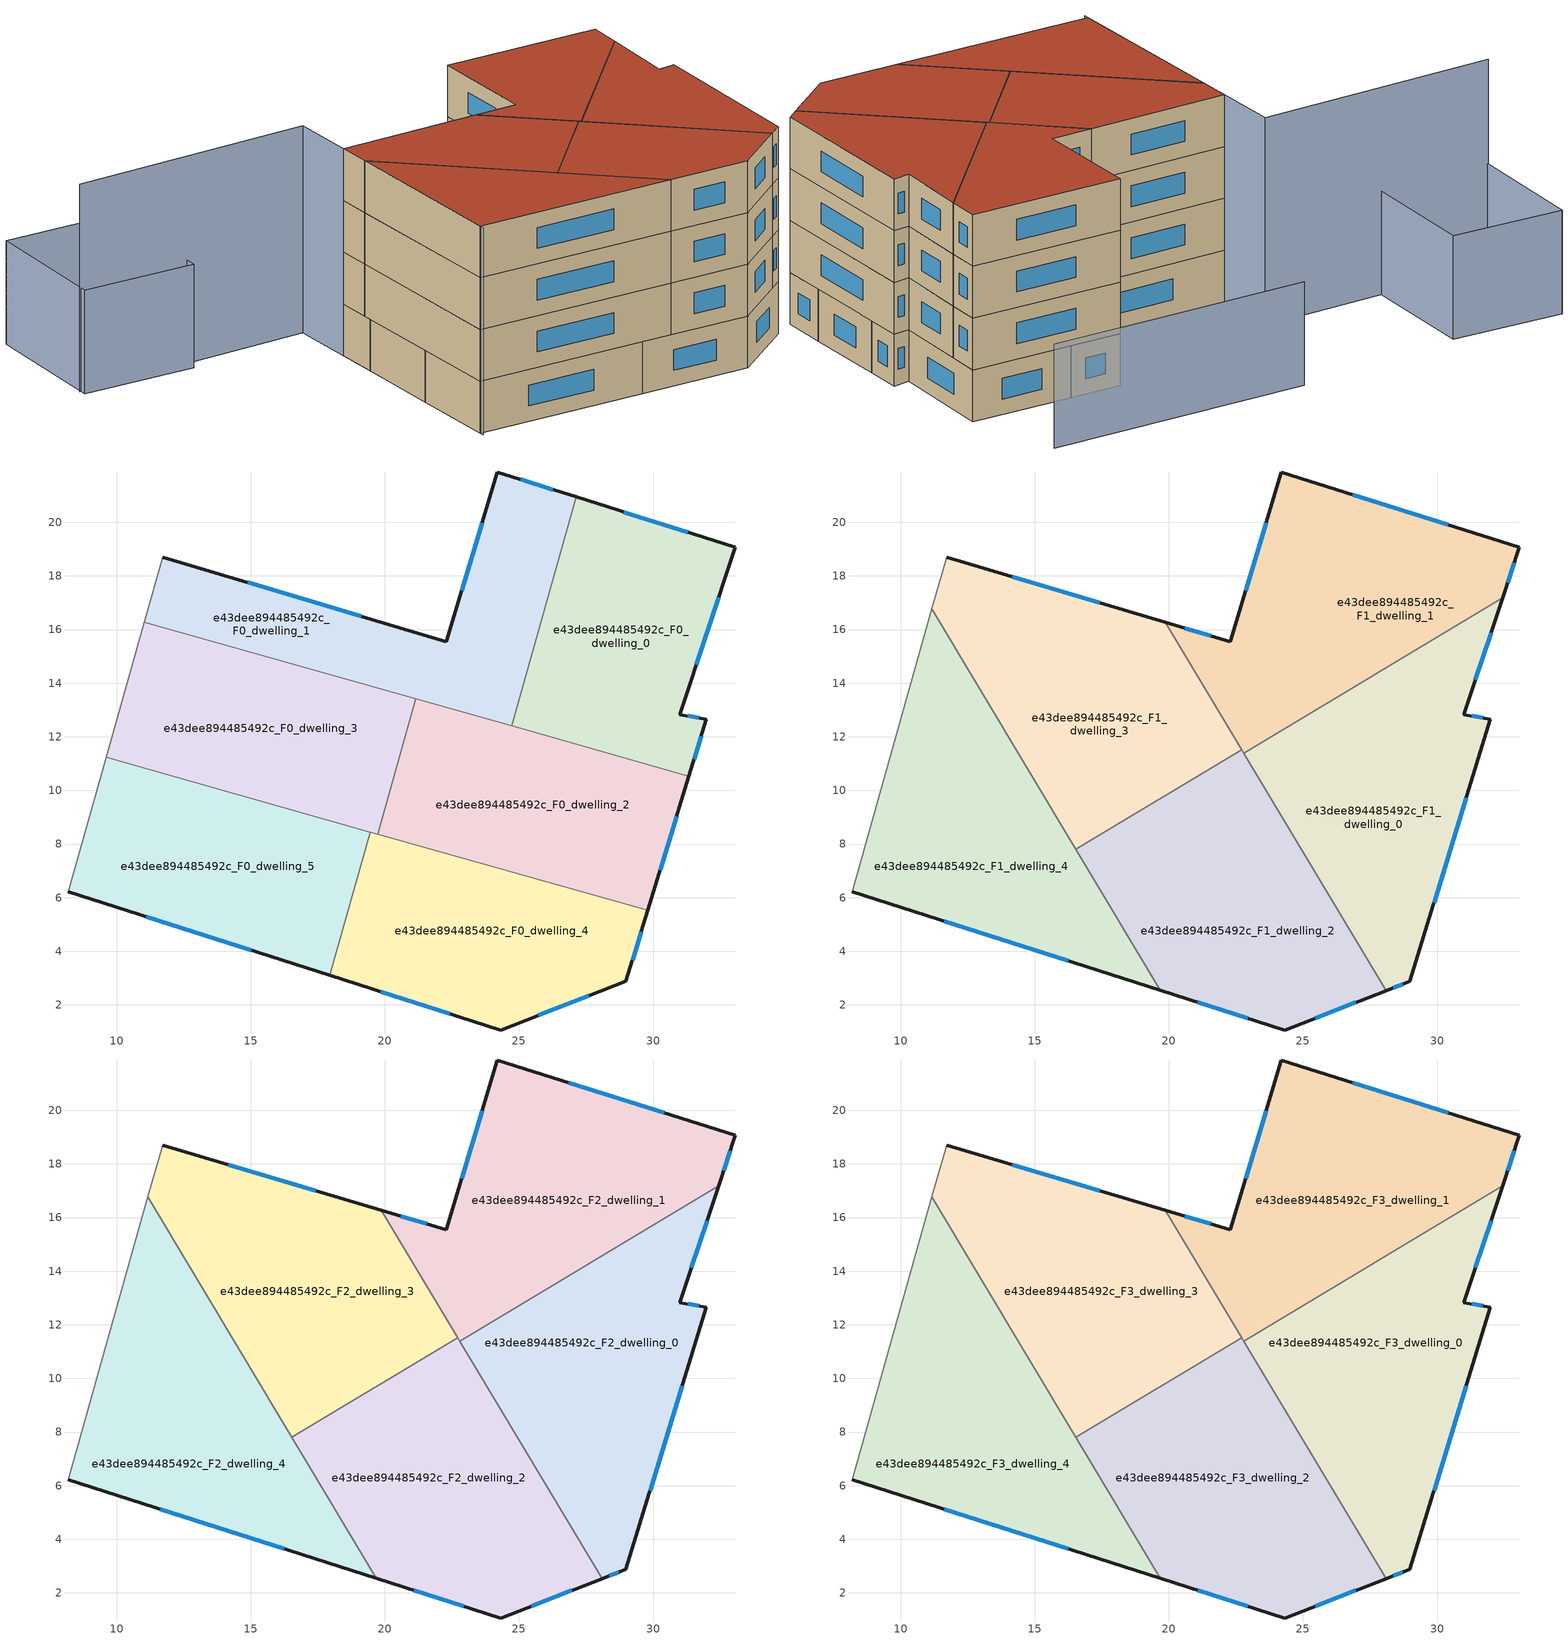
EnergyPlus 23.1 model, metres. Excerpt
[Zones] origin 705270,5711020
e43dee894485492c_F0_dwelling_0
 floor ground (EU_floor_Construction): 33.07,19.06 31,12.83 31.99,12.66 31.34,10.53 24.72,12.4 27.13,20.94 z0
 wall outside (EU_wall_Construction): 31.34,10.53 31.99,12.66 31,12.83 33.07,19.06 27.13,20.94 z0:3
 wall to e43dee894485492c_F0_dwelling_1 (EU_wall_Construction): 27.13,20.94 24.72,12.4 z0:3
 wall to e43dee894485492c_F0_dwelling_2 (EU_wall_Construction): 24.72,12.4 31.34,10.53 z0:3
 window (EU_Window_Construction): 31.54,11.17 31.8,12.02 / 31.3,19.62 28.91,20.38 / 31.62,14.69 32.45,17.19 / 31.69,12.71 31.3,12.78 z0.9:2.1
e43dee894485492c_F0_dwelling_1
 floor ground (EU_floor_Construction): 27.13,20.94 24.72,12.4 11.02,16.27 11.71,18.7 22.29,15.55 24.19,21.87 z0
 wall outside (EU_wall_Construction): 27.13,20.94 24.19,21.87 22.29,15.55 11.71,18.7 z0:3
 wall adiabatic (EU_wall_Construction): 11.71,18.7 11.02,16.27 z0:3
 wall to e43dee894485492c_F0_dwelling_3 (EU_wall_Construction): 11.02,16.27 21.15,13.41 z0:3
 wall to e43dee894485492c_F0_dwelling_2 (EU_wall_Construction): 21.15,13.41 24.72,12.4 z0:3
 window (EU_Window_Construction): 19.12,16.49 14.88,17.75 / 23.62,19.98 22.86,17.44 / 26.25,21.22 25.07,21.6 z0.9:2.1
 ceiling adiabatic (EU_roof_Construction): 11.55,16.12 11.16,16.77 11.02,16.27 z3
e43dee894485492c_F0_dwelling_2
 floor ground (EU_floor_Construction): 31.34,10.53 29.8,5.53 19.73,8.37 21.15,13.41 z0
 wall outside (EU_wall_Construction): 29.8,5.53 31.34,10.53 z0:3
 wall to e43dee894485492c_F0_dwelling_3 (EU_wall_Construction): 21.15,13.41 19.73,8.37 z0:3
 wall to e43dee894485492c_F0_dwelling_4 (EU_wall_Construction): 19.73,8.37 29.8,5.53 z0:3
 window (EU_Window_Construction): 30.26,7.03 30.88,9.03 z0.9:2.1
e43dee894485492c_F0_dwelling_3
 floor ground (EU_floor_Construction): 21.15,13.41 19.73,8.37 9.6,11.23 11.02,16.27 z0
 wall adiabatic (EU_wall_Construction): 11.02,16.27 9.6,11.23 z0:3
 wall to e43dee894485492c_F0_dwelling_5 (EU_wall_Construction): 9.6,11.23 19.45,8.45 z0:3
 wall to e43dee894485492c_F0_dwelling_4 (EU_wall_Construction): 19.45,8.45 19.73,8.37 z0:3
 ceiling adiabatic (EU_roof_Construction): 15.47,9.57 11.55,16.12 11.02,16.27 9.6,11.23 z3
e43dee894485492c_F0_dwelling_4
 floor ground (EU_floor_Construction): 29.8,5.53 28.99,2.88 24.32,1.07 17.94,3.1 19.45,8.45 z0
 wall outside (EU_wall_Construction): 17.94,3.1 24.32,1.07 28.99,2.88 29.8,5.53 z0:3
 wall to e43dee894485492c_F0_dwelling_5 (EU_wall_Construction): 19.45,8.45 17.94,3.1 z0:3
 window (EU_Window_Construction): 29.23,3.67 29.56,4.73 / 25.72,1.61 27.59,2.34 / 19.85,2.49 22.41,1.68 z0.9:2.1
e43dee894485492c_F0_dwelling_5
 floor ground (EU_floor_Construction): 19.45,8.45 17.94,3.1 8.18,6.21 9.6,11.23 z0
 wall outside (EU_wall_Construction): 8.18,6.21 17.94,3.1 z0:3
 wall adiabatic (EU_wall_Construction): 9.6,11.23 8.18,6.21 z0:3
 window (EU_Window_Construction): 11.1,5.28 15.02,4.03 z0.9:2.1
e43dee894485492c_F1_dwelling_0
 floor to e43dee894485492c_F0_dwelling_2 (EU_floor_Construction): 31.34,10.53 29.8,5.53 25.6,6.71 22.79,11.39 24.55,12.45 z3
 floor to e43dee894485492c_F0_dwelling_0 (EU_floor_Construction): 32.45,17.18 31,12.83 31.99,12.66 31.34,10.53 24.72,12.4 24.77,12.58 z3
 floor to e43dee894485492c_F0_dwelling_4 (EU_floor_Construction): 29.8,5.53 28.99,2.88 28.1,2.54 25.6,6.71 z3
 floor to e43dee894485492c_F0_dwelling_1 (EU_floor_Construction): 24.77,12.58 24.72,12.4 24.55,12.45 z3
 wall outside (EU_wall_Construction): 28.1,2.54 28.99,2.88 31.99,12.66 31,12.83 32.45,17.18 z3:6
 wall to e43dee894485492c_F1_dwelling_1 (EU_wall_Construction): 32.45,17.18 22.79,11.39 z3:6
 wall to e43dee894485492c_F1_dwelling_2 (EU_wall_Construction): 22.79,11.39 28.1,2.54 z3:6
 window (EU_Window_Construction): 29.89,5.81 31.09,9.73 / 28.37,2.64 28.72,2.78 / 31.43,14.13 32.01,15.88 / 31.69,12.71 31.3,12.78 z3.9:5.1
e43dee894485492c_F1_dwelling_1
 floor to e43dee894485492c_F0_dwelling_0 (EU_floor_Construction): 33.07,19.06 32.45,17.18 24.77,12.58 27.13,20.94 z3
 floor to e43dee894485492c_F0_dwelling_1 (EU_floor_Construction): 27.13,20.94 24.77,12.58 24.55,12.45 21.67,13.26 19.87,16.27 22.29,15.55 24.19,21.87 z3
 floor to e43dee894485492c_F0_dwelling_2 (EU_floor_Construction): 24.55,12.45 22.79,11.4 21.67,13.26 z3
 wall outside (EU_wall_Construction): 32.45,17.18 33.07,19.06 24.19,21.87 22.29,15.55 19.87,16.27 z3:6
 wall to e43dee894485492c_F1_dwelling_3 (EU_wall_Construction): 19.87,16.27 22.72,11.52 z3:6
 wall to e43dee894485492c_F1_dwelling_2 (EU_wall_Construction): 22.72,11.52 22.79,11.4 z3:6
 window (EU_Window_Construction): 21.57,15.77 20.6,16.05 / 23.62,19.98 22.86,17.44 / 30.41,19.9 26.85,21.03 / 32.64,17.74 32.89,18.5 z3.9:5.1
e43dee894485492c_F1_dwelling_2
 floor to e43dee894485492c_F0_dwelling_4 (EU_floor_Construction): 25.6,6.71 28.1,2.54 24.32,1.07 19.69,2.55 18.39,4.7 19.45,8.45 z3
 floor to e43dee894485492c_F0_dwelling_2 (EU_floor_Construction): 22.72,11.52 25.6,6.71 19.73,8.37 20.19,10.01 z3
 floor to e43dee894485492c_F0_dwelling_5 (EU_floor_Construction): 19.45,8.45 18.39,4.7 16.53,7.81 18.19,8.81 z3
 floor to e43dee894485492c_F0_dwelling_3 (EU_floor_Construction): 20.19,10.01 19.73,8.37 18.19,8.81 z3
 wall outside (EU_wall_Construction): 19.69,2.55 24.32,1.07 28.1,2.54 z3:6
 wall to e43dee894485492c_F1_dwelling_3 (EU_wall_Construction): 22.72,11.52 16.53,7.81 z3:6
 wall to e43dee894485492c_F1_dwelling_4 (EU_wall_Construction): 16.53,7.81 19.69,2.55 z3:6
 window (EU_Window_Construction): 25.45,1.51 26.97,2.1 / 21.07,2.1 22.94,1.51 z3.9:5.1
e43dee894485492c_F1_dwelling_3
 floor to e43dee894485492c_F0_dwelling_1 (EU_floor_Construction): 19.87,16.27 21.67,13.26 11.55,16.12 11.16,16.77 11.71,18.7 z3
 floor to e43dee894485492c_F0_dwelling_3 (EU_floor_Construction): 21.15,13.41 20.19,10.01 18.19,8.81 15.47,9.57 11.55,16.12 z3
 floor to e43dee894485492c_F0_dwelling_2 (EU_floor_Construction): 21.67,13.26 22.72,11.52 20.19,10.01 21.15,13.41 z3
 floor to e43dee894485492c_F0_dwelling_5 (EU_floor_Construction): 18.19,8.81 16.53,7.81 15.47,9.57 z3
 wall outside (EU_wall_Construction): 19.87,16.27 11.71,18.7 z3:6
 wall adiabatic (EU_wall_Construction): 11.71,18.7 11.16,16.77 z3:6
 wall to e43dee894485492c_F1_dwelling_4 (EU_wall_Construction): 11.16,16.77 16.53,7.81 z3:6
 window (EU_Window_Construction): 17.43,17 14.15,17.97 z3.9:5.1
e43dee894485492c_F1_dwelling_4
 floor to e43dee894485492c_F0_dwelling_5 (EU_floor_Construction): 15.47,9.57 18.39,4.7 17.94,3.1 8.18,6.21 9.6,11.23 z3
 floor adiabatic (EU_floor_Construction): 11.16,16.77 15.47,9.57 9.6,11.23 z3
 floor to e43dee894485492c_F0_dwelling_4 (EU_floor_Construction): 18.39,4.7 19.69,2.55 17.94,3.1 z3
 wall outside (EU_wall_Construction): 8.18,6.21 19.69,2.55 z3:6
 wall adiabatic (EU_wall_Construction): 11.16,16.77 8.18,6.21 z3:6
 window (EU_Window_Construction): 11.63,5.12 16.24,3.64 z3.9:5.1
e43dee894485492c_F2_dwelling_0
 floor to e43dee894485492c_F1_dwelling_0 (EU_floor_Construction): 32.45,17.18 31,12.83 31.99,12.66 28.99,2.88 28.1,2.54 22.79,11.39 z6
 wall outside (EU_wall_Construction): 28.1,2.54 28.99,2.88 31.99,12.66 31,12.83 32.45,17.18 z6:9
 wall to e43dee894485492c_F2_dwelling_1 (EU_wall_Construction): 32.45,17.18 22.79,11.39 z6:9
 wall to e43dee894485492c_F2_dwelling_2 (EU_wall_Construction): 22.79,11.39 28.1,2.54 z6:9
 window (EU_Window_Construction): 29.89,5.81 31.09,9.73 / 28.37,2.64 28.72,2.78 / 31.43,14.13 32.01,15.88 / 31.69,12.71 31.3,12.78 z6.9:8.1
e43dee894485492c_F2_dwelling_1
 floor to e43dee894485492c_F1_dwelling_1 (EU_floor_Construction): 33.07,19.06 32.45,17.18 22.79,11.39 19.87,16.27 22.29,15.55 24.19,21.87 z6
 wall outside (EU_wall_Construction): 32.45,17.18 33.07,19.06 24.19,21.87 22.29,15.55 19.87,16.27 z6:9
 wall to e43dee894485492c_F2_dwelling_3 (EU_wall_Construction): 19.87,16.27 22.72,11.52 z6:9
 wall to e43dee894485492c_F2_dwelling_2 (EU_wall_Construction): 22.72,11.52 22.79,11.4 z6:9
 window (EU_Window_Construction): 21.57,15.77 20.6,16.05 / 23.62,19.98 22.86,17.44 / 30.41,19.9 26.85,21.03 / 32.64,17.74 32.89,18.5 z6.9:8.1
e43dee894485492c_F2_dwelling_2
 floor to e43dee894485492c_F1_dwelling_2 (EU_floor_Construction): 22.72,11.52 28.1,2.54 24.32,1.07 19.69,2.55 16.53,7.81 z6
 wall outside (EU_wall_Construction): 19.69,2.55 24.32,1.07 28.1,2.54 z6:9
 wall to e43dee894485492c_F2_dwelling_3 (EU_wall_Construction): 22.72,11.52 16.53,7.81 z6:9
 wall to e43dee894485492c_F2_dwelling_4 (EU_wall_Construction): 16.53,7.81 19.69,2.55 z6:9
 window (EU_Window_Construction): 25.45,1.51 26.97,2.1 / 21.07,2.1 22.94,1.51 z6.9:8.1
e43dee894485492c_F2_dwelling_3
 floor to e43dee894485492c_F1_dwelling_3 (EU_floor_Construction): 19.87,16.27 22.72,11.52 16.53,7.81 11.16,16.77 11.71,18.7 z6
 wall outside (EU_wall_Construction): 19.87,16.27 11.71,18.7 z6:9
 wall adiabatic (EU_wall_Construction): 11.71,18.7 11.16,16.77 z6:9
 wall to e43dee894485492c_F2_dwelling_4 (EU_wall_Construction): 11.16,16.77 16.53,7.81 z6:9
 window (EU_Window_Construction): 17.43,17 14.15,17.97 z6.9:8.1
e43dee894485492c_F2_dwelling_4
 floor to e43dee894485492c_F1_dwelling_4 (EU_floor_Construction): 11.16,16.77 19.69,2.55 8.18,6.21 z6
 wall outside (EU_wall_Construction): 8.18,6.21 19.69,2.55 z6:9
 wall adiabatic (EU_wall_Construction): 11.16,16.77 8.18,6.21 z6:9
 window (EU_Window_Construction): 11.63,5.12 16.24,3.64 z6.9:8.1
e43dee894485492c_F3_dwelling_0
 floor to e43dee894485492c_F2_dwelling_0 (EU_floor_Construction): 32.45,17.18 31,12.83 31.99,12.66 28.99,2.88 28.1,2.54 22.79,11.39 z9
 wall outside (EU_wall_Construction): 28.1,2.54 28.99,2.88 31.99,12.66 31,12.83 32.45,17.18 z9:12
 wall to e43dee894485492c_F3_dwelling_1 (EU_wall_Construction): 32.45,17.18 22.79,11.39 z9:12
 wall to e43dee894485492c_F3_dwelling_2 (EU_wall_Construction): 22.79,11.39 28.1,2.54 z9:12
 window (EU_Window_Construction): 29.89,5.81 31.09,9.73 / 28.37,2.64 28.72,2.78 / 31.43,14.13 32.01,15.88 / 31.69,12.71 31.3,12.78 z9.9:11.1
 roof outside (EU_roof_Construction): 28.99,2.88 31.99,12.66 31,12.83 32.45,17.18 22.79,11.39 28.1,2.54 z12
e43dee894485492c_F3_dwelling_1
 floor to e43dee894485492c_F2_dwelling_1 (EU_floor_Construction): 33.07,19.06 32.45,17.18 22.79,11.39 19.87,16.27 22.29,15.55 24.19,21.87 z9
 wall outside (EU_wall_Construction): 32.45,17.18 33.07,19.06 24.19,21.87 22.29,15.55 19.87,16.27 z9:12
 wall to e43dee894485492c_F3_dwelling_3 (EU_wall_Construction): 19.87,16.27 22.72,11.52 z9:12
 wall to e43dee894485492c_F3_dwelling_2 (EU_wall_Construction): 22.72,11.52 22.79,11.4 z9:12
 window (EU_Window_Construction): 21.57,15.77 20.6,16.05 / 23.62,19.98 22.86,17.44 / 30.41,19.9 26.85,21.03 / 32.64,17.74 32.89,18.5 z9.9:11.1
 roof outside (EU_roof_Construction): 32.45,17.18 33.07,19.06 24.19,21.87 22.29,15.55 19.87,16.27 22.79,11.39 z12
e43dee894485492c_F3_dwelling_2
 floor to e43dee894485492c_F2_dwelling_2 (EU_floor_Construction): 22.72,11.52 28.1,2.54 24.32,1.07 19.69,2.55 16.53,7.81 z9
 wall outside (EU_wall_Construction): 19.69,2.55 24.32,1.07 28.1,2.54 z9:12
 wall to e43dee894485492c_F3_dwelling_3 (EU_wall_Construction): 22.72,11.52 16.53,7.81 z9:12
 wall to e43dee894485492c_F3_dwelling_4 (EU_wall_Construction): 16.53,7.81 19.69,2.55 z9:12
 window (EU_Window_Construction): 25.45,1.51 26.97,2.1 / 21.07,2.1 22.94,1.51 z9.9:11.1
 roof outside (EU_roof_Construction): 28.1,2.54 22.72,11.52 16.53,7.81 19.69,2.55 24.32,1.07 z12
e43dee894485492c_F3_dwelling_3
 floor to e43dee894485492c_F2_dwelling_3 (EU_floor_Construction): 19.87,16.27 22.72,11.52 16.53,7.81 11.16,16.77 11.71,18.7 z9
 wall outside (EU_wall_Construction): 19.87,16.27 11.71,18.7 z9:12
 wall adiabatic (EU_wall_Construction): 11.71,18.7 11.16,16.77 z9:12
 wall to e43dee894485492c_F3_dwelling_4 (EU_wall_Construction): 11.16,16.77 16.53,7.81 z9:12
 window (EU_Window_Construction): 17.43,17 14.15,17.97 z9.9:11.1
 roof outside (EU_roof_Construction): 22.72,11.52 19.87,16.27 11.71,18.7 11.16,16.77 16.53,7.81 z12
e43dee894485492c_F3_dwelling_4
 floor to e43dee894485492c_F2_dwelling_4 (EU_floor_Construction): 11.16,16.77 19.69,2.55 8.18,6.21 z9
 wall outside (EU_wall_Construction): 8.18,6.21 19.69,2.55 z9:12
 wall adiabatic (EU_wall_Construction): 11.16,16.77 8.18,6.21 z9:12
 window (EU_Window_Construction): 11.63,5.12 16.24,3.64 z9.9:11.1
 roof outside (EU_roof_Construction): 19.69,2.55 11.16,16.77 8.18,6.21 z12
shading: -1.13,26.34 12.76,22.42 / 12.76,22.42 8.1,5.94 z0:12; 33.08,24.73 17.81,29.36 / 7.83,31.4 5.3,23.77 / 5.3,23.77 -1.19,25.93 / -1.19,25.93 1.34,33.55 / 1.34,33.55 7.83,31.4 z0:6
[Building]
EU S2 Campaign: North Axis=0; Terrain=City; Solar Distribution=FullExterior
[Site:Location]
London: Latitude=51.5; Longitude=-0.5; Time Zone=0; Elevation=25
[SizingPeriod:WeatherFileDays]
AnnualSizingPeriod: Begin Month=1; Begin Day of Month=1; End Month=12; End Day of Month=31; Day of Week for Start Day=Monday; Use Weather File Daylight Saving Period=No; Use Weather File Rain and Snow Indicators=No
[MATERIAL]
EU_InternalMass_Material: Roughness=MediumRough; Thickness=0.1; Conductivity=1; Density=1800; Specific Heat=900; Thermal Absorptance=0.9; Solar Absorptance=0.7; Visible Absorptance=0.7
[MATERIAL:NOMASS] Roughness=MediumRough; Thermal Absorptance=0.9; Solar Absorptance=0.7; Visible Absorptance=0.7
Name | Thermal Resistance
EU_wall_NoMass | 1.04674
EU_roof_NoMass | 4.32442
EU_floor_NoMass | 2.04616
[WINDOWMATERIAL:SIMPLEGLAZINGSYSTEM]
EU_Window_SimpleGlazing: UFactor=4.25843; Solar Heat Gain Coefficient=0.85; Visible Transmittance=0.85
[CONSTRUCTION]
EU_wall_Construction: EU_wall_NoMass
EU_roof_Construction: EU_roof_NoMass
EU_floor_Construction: EU_floor_NoMass
EU_Window_Construction: EU_Window_SimpleGlazing
EU_InternalMass_Construction: EU_InternalMass_Material
[ZONE] Type=1; Multiplier=1; Ceiling Height=autocalculate; Floor Area=autocalculate; Part of Total Floor Area=Yes
Name | Volume
e43dee894485492c_F0_dwelling_0 | 165.368
e43dee894485492c_F1_dwelling_0; e43dee894485492c_F2_dwelling_0; e43dee894485492c_F3_dwelling_0 | 198.46
e43dee894485492c_F0_dwelling_1 | 165.383
e43dee894485492c_F1_dwelling_1; e43dee894485492c_F2_dwelling_1; e43dee894485492c_F3_dwelling_1 | 198.445
e43dee894485492c_F0_dwelling_2 | 165.382
e43dee894485492c_F1_dwelling_2; e43dee894485492c_F2_dwelling_2; e43dee894485492c_F3_dwelling_2 | 198.45
e43dee894485492c_F0_dwelling_3 | 165.376
e43dee894485492c_F1_dwelling_3; e43dee894485492c_F2_dwelling_3; e43dee894485492c_F3_dwelling_3 | 198.467
e43dee894485492c_F0_dwelling_4 | 165.377
e43dee894485492c_F1_dwelling_4; e43dee894485492c_F2_dwelling_4; e43dee894485492c_F3_dwelling_4 | 198.454
e43dee894485492c_F0_dwelling_5 | 165.363
[INTERNALMASS] Construction=EU_InternalMass_Construction
Name | Zone or ZoneList | Surface Area
e43dee894485492c_F0_dwelling_0_EU_InternalMass | e43dee894485492c_F0_dwelling_0 | 55.1223
e43dee894485492c_F0_dwelling_1_EU_InternalMass | e43dee894485492c_F0_dwelling_1 | 55.128
e43dee894485492c_F0_dwelling_2_EU_InternalMass | e43dee894485492c_F0_dwelling_2 | 55.1274
e43dee894485492c_F0_dwelling_3_EU_InternalMass | e43dee894485492c_F0_dwelling_3 | 55.125
e43dee894485492c_F0_dwelling_4_EU_InternalMass | e43dee894485492c_F0_dwelling_4 | 55.1255
e43dee894485492c_F0_dwelling_5_EU_InternalMass | e43dee894485492c_F0_dwelling_5 | 55.1209
e43dee894485492c_F1_dwelling_0_EU_InternalMass | e43dee894485492c_F1_dwelling_0 | 66.1552
e43dee894485492c_F1_dwelling_1_EU_InternalMass | e43dee894485492c_F1_dwelling_1 | 66.1478
e43dee894485492c_F1_dwelling_2_EU_InternalMass | e43dee894485492c_F1_dwelling_2 | 66.1505
e43dee894485492c_F1_dwelling_3_EU_InternalMass | e43dee894485492c_F1_dwelling_3 | 66.1558
e43dee894485492c_F1_dwelling_4_EU_InternalMass | e43dee894485492c_F1_dwelling_4 | 66.1514
e43dee894485492c_F2_dwelling_0_EU_InternalMass | e43dee894485492c_F2_dwelling_0 | 66.1552
e43dee894485492c_F2_dwelling_1_EU_InternalMass | e43dee894485492c_F2_dwelling_1 | 66.1478
e43dee894485492c_F2_dwelling_2_EU_InternalMass | e43dee894485492c_F2_dwelling_2 | 66.1505
e43dee894485492c_F2_dwelling_3_EU_InternalMass | e43dee894485492c_F2_dwelling_3 | 66.1558
e43dee894485492c_F2_dwelling_4_EU_InternalMass | e43dee894485492c_F2_dwelling_4 | 66.1514
e43dee894485492c_F3_dwelling_0_EU_InternalMass | e43dee894485492c_F3_dwelling_0 | 66.1552
e43dee894485492c_F3_dwelling_1_EU_InternalMass | e43dee894485492c_F3_dwelling_1 | 66.1478
e43dee894485492c_F3_dwelling_2_EU_InternalMass | e43dee894485492c_F3_dwelling_2 | 66.1505
e43dee894485492c_F3_dwelling_3_EU_InternalMass | e43dee894485492c_F3_dwelling_3 | 66.1558
e43dee894485492c_F3_dwelling_4_EU_InternalMass | e43dee894485492c_F3_dwelling_4 | 66.1514
[OTHEREQUIPMENT] Fuel Type=Electricity; Design Level Calculation Method=Watts/Area; Power per Zone Floor Area=1; Fraction Latent=0; Fraction Radiant=0; Fraction Lost=0; Carbon Dioxide Generation Rate=0; EndUse Subcategory=EU_Step8_InternalGains
Name | Zone or ZoneList or Space or SpaceList | Schedule
EU_Step8_InternalGain_e43dee894485492c_F0_dwelling_0_f000 | e43dee894485492c_F0_dwelling_0 | EU_Step8_GainSchedule_e43dee894485492c_F0_dwelling_0_f000
EU_Step8_InternalGain_e43dee894485492c_F0_dwelling_1_f000 | e43dee894485492c_F0_dwelling_1 | EU_Step8_GainSchedule_e43dee894485492c_F0_dwelling_1_f000
EU_Step8_InternalGain_e43dee894485492c_F0_dwelling_2_f000 | e43dee894485492c_F0_dwelling_2 | EU_Step8_GainSchedule_e43dee894485492c_F0_dwelling_2_f000
EU_Step8_InternalGain_e43dee894485492c_F0_dwelling_3_f000 | e43dee894485492c_F0_dwelling_3 | EU_Step8_GainSchedule_e43dee894485492c_F0_dwelling_3_f000
EU_Step8_InternalGain_e43dee894485492c_F0_dwelling_4_f000 | e43dee894485492c_F0_dwelling_4 | EU_Step8_GainSchedule_e43dee894485492c_F0_dwelling_4_f000
EU_Step8_InternalGain_e43dee894485492c_F0_dwelling_5_f000 | e43dee894485492c_F0_dwelling_5 | EU_Step8_GainSchedule_e43dee894485492c_F0_dwelling_5_f000
EU_Step8_InternalGain_e43dee894485492c_F1_dwelling_0_f000 | e43dee894485492c_F1_dwelling_0 | EU_Step8_GainSchedule_e43dee894485492c_F1_dwelling_0_f000
EU_Step8_InternalGain_e43dee894485492c_F1_dwelling_1_f000 | e43dee894485492c_F1_dwelling_1 | EU_Step8_GainSchedule_e43dee894485492c_F1_dwelling_1_f000
EU_Step8_InternalGain_e43dee894485492c_F1_dwelling_2_f000 | e43dee894485492c_F1_dwelling_2 | EU_Step8_GainSchedule_e43dee894485492c_F1_dwelling_2_f000
EU_Step8_InternalGain_e43dee894485492c_F1_dwelling_3_f000 | e43dee894485492c_F1_dwelling_3 | EU_Step8_GainSchedule_e43dee894485492c_F1_dwelling_3_f000
EU_Step8_InternalGain_e43dee894485492c_F1_dwelling_4_f000 | e43dee894485492c_F1_dwelling_4 | EU_Step8_GainSchedule_e43dee894485492c_F1_dwelling_4_f000
EU_Step8_InternalGain_e43dee894485492c_F2_dwelling_0_f000 | e43dee894485492c_F2_dwelling_0 | EU_Step8_GainSchedule_e43dee894485492c_F2_dwelling_0_f000
EU_Step8_InternalGain_e43dee894485492c_F2_dwelling_1_f000 | e43dee894485492c_F2_dwelling_1 | EU_Step8_GainSchedule_e43dee894485492c_F2_dwelling_1_f000
EU_Step8_InternalGain_e43dee894485492c_F2_dwelling_2_f000 | e43dee894485492c_F2_dwelling_2 | EU_Step8_GainSchedule_e43dee894485492c_F2_dwelling_2_f000
EU_Step8_InternalGain_e43dee894485492c_F2_dwelling_3_f000 | e43dee894485492c_F2_dwelling_3 | EU_Step8_GainSchedule_e43dee894485492c_F2_dwelling_3_f000
EU_Step8_InternalGain_e43dee894485492c_F2_dwelling_4_f000 | e43dee894485492c_F2_dwelling_4 | EU_Step8_GainSchedule_e43dee894485492c_F2_dwelling_4_f000
EU_Step8_InternalGain_e43dee894485492c_F3_dwelling_0_f000 | e43dee894485492c_F3_dwelling_0 | EU_Step8_GainSchedule_e43dee894485492c_F3_dwelling_0_f000
EU_Step8_InternalGain_e43dee894485492c_F3_dwelling_1_f000 | e43dee894485492c_F3_dwelling_1 | EU_Step8_GainSchedule_e43dee894485492c_F3_dwelling_1_f000
EU_Step8_InternalGain_e43dee894485492c_F3_dwelling_2_f000 | e43dee894485492c_F3_dwelling_2 | EU_Step8_GainSchedule_e43dee894485492c_F3_dwelling_2_f000
EU_Step8_InternalGain_e43dee894485492c_F3_dwelling_3_f000 | e43dee894485492c_F3_dwelling_3 | EU_Step8_GainSchedule_e43dee894485492c_F3_dwelling_3_f000
EU_Step8_InternalGain_e43dee894485492c_F3_dwelling_4_f000 | e43dee894485492c_F3_dwelling_4 | EU_Step8_GainSchedule_e43dee894485492c_F3_dwelling_4_f000
[ZONEVENTILATION:DESIGNFLOWRATE] Schedule=EU_AlwaysOn; Design Flow Rate Calculation Method=AirChanges/Hour; Air Changes per Hour=0.488719; Ventilation Type=Natural; Fan Pressure Rise=0; Fan Total Efficiency=1; Constant Term Coefficient=1; Temperature Term Coefficient=0; Velocity Term Coefficient=0; Velocity Squared Term Coefficient=0; Minimum Indoor Temperature=-100; Maximum Indoor Temperature=100; Delta Temperature=-100; Minimum Outdoor Temperature=-100; Maximum Outdoor Temperature=100; Maximum Wind Speed=40
Name | Zone or ZoneList or Space or SpaceList
EU_ConstantAir_e43dee894485492c_F0_dwelling_0 | e43dee894485492c_F0_dwelling_0
EU_ConstantAir_e43dee894485492c_F0_dwelling_1 | e43dee894485492c_F0_dwelling_1
EU_ConstantAir_e43dee894485492c_F0_dwelling_2 | e43dee894485492c_F0_dwelling_2
EU_ConstantAir_e43dee894485492c_F0_dwelling_3 | e43dee894485492c_F0_dwelling_3
EU_ConstantAir_e43dee894485492c_F0_dwelling_4 | e43dee894485492c_F0_dwelling_4
EU_ConstantAir_e43dee894485492c_F0_dwelling_5 | e43dee894485492c_F0_dwelling_5
EU_ConstantAir_e43dee894485492c_F1_dwelling_0 | e43dee894485492c_F1_dwelling_0
EU_ConstantAir_e43dee894485492c_F1_dwelling_1 | e43dee894485492c_F1_dwelling_1
EU_ConstantAir_e43dee894485492c_F1_dwelling_2 | e43dee894485492c_F1_dwelling_2
EU_ConstantAir_e43dee894485492c_F1_dwelling_3 | e43dee894485492c_F1_dwelling_3
EU_ConstantAir_e43dee894485492c_F1_dwelling_4 | e43dee894485492c_F1_dwelling_4
EU_ConstantAir_e43dee894485492c_F2_dwelling_0 | e43dee894485492c_F2_dwelling_0
EU_ConstantAir_e43dee894485492c_F2_dwelling_1 | e43dee894485492c_F2_dwelling_1
EU_ConstantAir_e43dee894485492c_F2_dwelling_2 | e43dee894485492c_F2_dwelling_2
EU_ConstantAir_e43dee894485492c_F2_dwelling_3 | e43dee894485492c_F2_dwelling_3
EU_ConstantAir_e43dee894485492c_F2_dwelling_4 | e43dee894485492c_F2_dwelling_4
EU_ConstantAir_e43dee894485492c_F3_dwelling_0 | e43dee894485492c_F3_dwelling_0
EU_ConstantAir_e43dee894485492c_F3_dwelling_1 | e43dee894485492c_F3_dwelling_1
EU_ConstantAir_e43dee894485492c_F3_dwelling_2 | e43dee894485492c_F3_dwelling_2
EU_ConstantAir_e43dee894485492c_F3_dwelling_3 | e43dee894485492c_F3_dwelling_3
EU_ConstantAir_e43dee894485492c_F3_dwelling_4 | e43dee894485492c_F3_dwelling_4
[HVACTEMPLATE:THERMOSTAT] Constant Heating Setpoint=20; Constant Cooling Setpoint=50
EU_HeatOnly_e43dee894485492c_F0_dwelling_0; EU_HeatOnly_e43dee894485492c_F0_dwelling_1; EU_HeatOnly_e43dee894485492c_F0_dwelling_2; EU_HeatOnly_e43dee894485492c_F0_dwelling_3; EU_HeatOnly_e43dee894485492c_F0_dwelling_4; EU_HeatOnly_e43dee894485492c_F0_dwelling_5; EU_HeatOnly_e43dee894485492c_F1_dwelling_0; EU_HeatOnly_e43dee894485492c_F1_dwelling_1; EU_HeatOnly_e43dee894485492c_F1_dwelling_2; EU_HeatOnly_e43dee894485492c_F1_dwelling_3; EU_HeatOnly_e43dee894485492c_F1_dwelling_4; EU_HeatOnly_e43dee894485492c_F2_dwelling_0; EU_HeatOnly_e43dee894485492c_F2_dwelling_1; EU_HeatOnly_e43dee894485492c_F2_dwelling_2; EU_HeatOnly_e43dee894485492c_F2_dwelling_3; EU_HeatOnly_e43dee894485492c_F2_dwelling_4; EU_HeatOnly_e43dee894485492c_F3_dwelling_0; EU_HeatOnly_e43dee894485492c_F3_dwelling_1; EU_HeatOnly_e43dee894485492c_F3_dwelling_2; EU_HeatOnly_e43dee894485492c_F3_dwelling_3; EU_HeatOnly_e43dee894485492c_F3_dwelling_4
[HVACTEMPLATE:ZONE:IDEALLOADSAIRSYSTEM] System Availability Schedule=EU_AlwaysOn; Maximum Heating Supply Air Temperature=50; Minimum Cooling Supply Air Temperature=13; Maximum Heating Supply Air Humidity Ratio=0.0156; Minimum Cooling Supply Air Humidity Ratio=0.0077; Heating Limit=NoLimit; Cooling Limit=NoLimit; Heating Availability Schedule=EU_AlwaysOn; Cooling Availability Schedule=EU_CoolingOff; Dehumidification Control Type=ConstantSensibleHeatRatio; Cooling Sensible Heat Ratio=0.7; Dehumidification Setpoint=60; Humidification Control Type=None; Humidification Setpoint=30; Outdoor Air Method=None; Outdoor Air Flow Rate per Person=0.00944; Outdoor Air Flow Rate per Zone Floor Area=0; Outdoor Air Flow Rate per Zone=0; Demand Controlled Ventilation Type=None; Outdoor Air Economizer Type=NoEconomizer; Heat Recovery Type=None; Sensible Heat Recovery Effectiveness=0.7; Latent Heat Recovery Effectiveness=0.65
Name | Template Thermostat
e43dee894485492c_F0_dwelling_0 | EU_HeatOnly_e43dee894485492c_F0_dwelling_0
e43dee894485492c_F0_dwelling_1 | EU_HeatOnly_e43dee894485492c_F0_dwelling_1
e43dee894485492c_F0_dwelling_2 | EU_HeatOnly_e43dee894485492c_F0_dwelling_2
e43dee894485492c_F0_dwelling_3 | EU_HeatOnly_e43dee894485492c_F0_dwelling_3
e43dee894485492c_F0_dwelling_4 | EU_HeatOnly_e43dee894485492c_F0_dwelling_4
e43dee894485492c_F0_dwelling_5 | EU_HeatOnly_e43dee894485492c_F0_dwelling_5
e43dee894485492c_F1_dwelling_0 | EU_HeatOnly_e43dee894485492c_F1_dwelling_0
e43dee894485492c_F1_dwelling_1 | EU_HeatOnly_e43dee894485492c_F1_dwelling_1
e43dee894485492c_F1_dwelling_2 | EU_HeatOnly_e43dee894485492c_F1_dwelling_2
e43dee894485492c_F1_dwelling_3 | EU_HeatOnly_e43dee894485492c_F1_dwelling_3
e43dee894485492c_F1_dwelling_4 | EU_HeatOnly_e43dee894485492c_F1_dwelling_4
e43dee894485492c_F2_dwelling_0 | EU_HeatOnly_e43dee894485492c_F2_dwelling_0
e43dee894485492c_F2_dwelling_1 | EU_HeatOnly_e43dee894485492c_F2_dwelling_1
e43dee894485492c_F2_dwelling_2 | EU_HeatOnly_e43dee894485492c_F2_dwelling_2
e43dee894485492c_F2_dwelling_3 | EU_HeatOnly_e43dee894485492c_F2_dwelling_3
e43dee894485492c_F2_dwelling_4 | EU_HeatOnly_e43dee894485492c_F2_dwelling_4
e43dee894485492c_F3_dwelling_0 | EU_HeatOnly_e43dee894485492c_F3_dwelling_0
e43dee894485492c_F3_dwelling_1 | EU_HeatOnly_e43dee894485492c_F3_dwelling_1
e43dee894485492c_F3_dwelling_2 | EU_HeatOnly_e43dee894485492c_F3_dwelling_2
e43dee894485492c_F3_dwelling_3 | EU_HeatOnly_e43dee894485492c_F3_dwelling_3
e43dee894485492c_F3_dwelling_4 | EU_HeatOnly_e43dee894485492c_F3_dwelling_4
[SIZING:ZONE] Zone Cooling Design Supply Air Temperature Input Method=SupplyAirTemperature; Zone Cooling Design Supply Air Temperature=13; Zone Heating Design Supply Air Temperature Input Method=SupplyAirTemperature; Zone Heating Design Supply Air Temperature=50; Zone Cooling Design Supply Air Humidity Ratio=0.008; Zone Heating Design Supply Air Humidity Ratio=0.008; Cooling Design Air Flow Method=DesignDay; Cooling Design Air Flow Rate=0; Cooling Minimum Air Flow per Zone Floor Area=0.000762; Cooling Minimum Air Flow=0; Cooling Minimum Air Flow Fraction=0.2; Heating Design Air Flow Method=DesignDay; Heating Design Air Flow Rate=0; Heating Maximum Air Flow per Zone Floor Area=0.002032; Heating Maximum Air Flow=0.141576; Heating Maximum Air Flow Fraction=0.3; Account for Dedicated Outdoor Air System=No; Dedicated Outdoor Air System Control Strategy=NeutralSupplyAir; Dedicated Outdoor Air Low Setpoint Temperature for Design=autosize; Dedicated Outdoor Air High Setpoint Temperature for Design=autosize; Zone Load Sizing Method=Sensible Load Only No Latent Load; Zone Latent Cooling Design Supply Air Humidity Ratio Input Method=HumidityRatioDifference; Zone Cooling Design Supply Air Humidity Ratio Difference=0.005; Zone Latent Heating Design Supply Air Humidity Ratio Input Method=HumidityRatioDifference; Zone Humidification Design Supply Air Humidity Ratio Difference=0.005
e43dee894485492c_F0_dwelling_0; e43dee894485492c_F0_dwelling_1; e43dee894485492c_F0_dwelling_2; e43dee894485492c_F0_dwelling_3; e43dee894485492c_F0_dwelling_4; e43dee894485492c_F0_dwelling_5; e43dee894485492c_F1_dwelling_0; e43dee894485492c_F1_dwelling_1; e43dee894485492c_F1_dwelling_2; e43dee894485492c_F1_dwelling_3; e43dee894485492c_F1_dwelling_4; e43dee894485492c_F2_dwelling_0; e43dee894485492c_F2_dwelling_1; e43dee894485492c_F2_dwelling_2; e43dee894485492c_F2_dwelling_3; e43dee894485492c_F2_dwelling_4; e43dee894485492c_F3_dwelling_0; e43dee894485492c_F3_dwelling_1; e43dee894485492c_F3_dwelling_2; e43dee894485492c_F3_dwelling_3; e43dee894485492c_F3_dwelling_4
[SCHEDULE:CONSTANT]
Name | Hourly Value
EU_AlwaysOn | 1
EU_CoolingOff | 0
[SCHEDULE:FILE] Column Number=1; Rows to Skip at Top=0; Number of Hours of Data=8760; Column Separator=Comma; Interpolate to Timestep=No; Minutes per Item=60; Adjust Schedule for Daylight Savings=Yes
Name | File
EU_Step8_GainSchedule_e43dee894485492c_F0_dwelling_0_f000 | ../../schedules/e43dee894485492c/e43dee894485492c_F0_dwelling_0_f000_gain.csv
EU_Step8_GainSchedule_e43dee894485492c_F0_dwelling_1_f000 | ../../schedules/e43dee894485492c/e43dee894485492c_F0_dwelling_1_f000_gain.csv
EU_Step8_GainSchedule_e43dee894485492c_F0_dwelling_2_f000 | ../../schedules/e43dee894485492c/e43dee894485492c_F0_dwelling_2_f000_gain.csv
EU_Step8_GainSchedule_e43dee894485492c_F0_dwelling_3_f000 | ../../schedules/e43dee894485492c/e43dee894485492c_F0_dwelling_3_f000_gain.csv
EU_Step8_GainSchedule_e43dee894485492c_F0_dwelling_4_f000 | ../../schedules/e43dee894485492c/e43dee894485492c_F0_dwelling_4_f000_gain.csv
EU_Step8_GainSchedule_e43dee894485492c_F0_dwelling_5_f000 | ../../schedules/e43dee894485492c/e43dee894485492c_F0_dwelling_5_f000_gain.csv
EU_Step8_GainSchedule_e43dee894485492c_F1_dwelling_0_f000 | ../../schedules/e43dee894485492c/e43dee894485492c_F1_dwelling_0_f000_gain.csv
EU_Step8_GainSchedule_e43dee894485492c_F1_dwelling_1_f000 | ../../schedules/e43dee894485492c/e43dee894485492c_F1_dwelling_1_f000_gain.csv
EU_Step8_GainSchedule_e43dee894485492c_F1_dwelling_2_f000 | ../../schedules/e43dee894485492c/e43dee894485492c_F1_dwelling_2_f000_gain.csv
EU_Step8_GainSchedule_e43dee894485492c_F1_dwelling_3_f000 | ../../schedules/e43dee894485492c/e43dee894485492c_F1_dwelling_3_f000_gain.csv
EU_Step8_GainSchedule_e43dee894485492c_F1_dwelling_4_f000 | ../../schedules/e43dee894485492c/e43dee894485492c_F1_dwelling_4_f000_gain.csv
EU_Step8_GainSchedule_e43dee894485492c_F2_dwelling_0_f000 | ../../schedules/e43dee894485492c/e43dee894485492c_F2_dwelling_0_f000_gain.csv
EU_Step8_GainSchedule_e43dee894485492c_F2_dwelling_1_f000 | ../../schedules/e43dee894485492c/e43dee894485492c_F2_dwelling_1_f000_gain.csv
EU_Step8_GainSchedule_e43dee894485492c_F2_dwelling_2_f000 | ../../schedules/e43dee894485492c/e43dee894485492c_F2_dwelling_2_f000_gain.csv
EU_Step8_GainSchedule_e43dee894485492c_F2_dwelling_3_f000 | ../../schedules/e43dee894485492c/e43dee894485492c_F2_dwelling_3_f000_gain.csv
EU_Step8_GainSchedule_e43dee894485492c_F2_dwelling_4_f000 | ../../schedules/e43dee894485492c/e43dee894485492c_F2_dwelling_4_f000_gain.csv
EU_Step8_GainSchedule_e43dee894485492c_F3_dwelling_0_f000 | ../../schedules/e43dee894485492c/e43dee894485492c_F3_dwelling_0_f000_gain.csv
EU_Step8_GainSchedule_e43dee894485492c_F3_dwelling_1_f000 | ../../schedules/e43dee894485492c/e43dee894485492c_F3_dwelling_1_f000_gain.csv
EU_Step8_GainSchedule_e43dee894485492c_F3_dwelling_2_f000 | ../../schedules/e43dee894485492c/e43dee894485492c_F3_dwelling_2_f000_gain.csv
EU_Step8_GainSchedule_e43dee894485492c_F3_dwelling_3_f000 | ../../schedules/e43dee894485492c/e43dee894485492c_F3_dwelling_3_f000_gain.csv
EU_Step8_GainSchedule_e43dee894485492c_F3_dwelling_4_f000 | ../../schedules/e43dee894485492c/e43dee894485492c_F3_dwelling_4_f000_gain.csv
